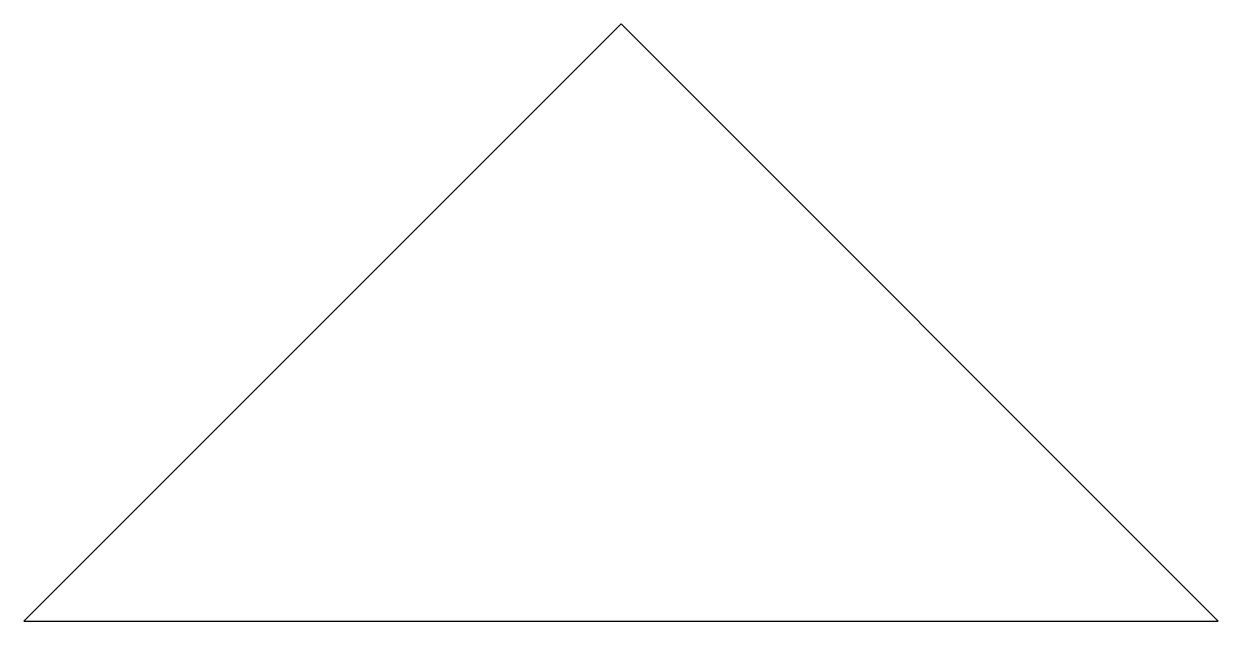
# Model space of a CAD drawing. Extents: x 0 to 3000, y 0 to 1500.
import ezdxf

# ---------------------------------------------------------------- set-up
doc = ezdxf.new("R2010")
doc.units = 0
doc.layers.get('0').update_dxf_attribs({"linetype": 'CONTINUOUS'})

msp = doc.modelspace()

# ---------------------------------------------------------------- linework, layer by layer
for p, q in [((0, 0), (1500, 1500)), ((3000, 0), (1500, 1500)), ((0, 0), (3000, 0))]:
    msp.add_line(p, q)

doc.saveas('drawing.dxf')
